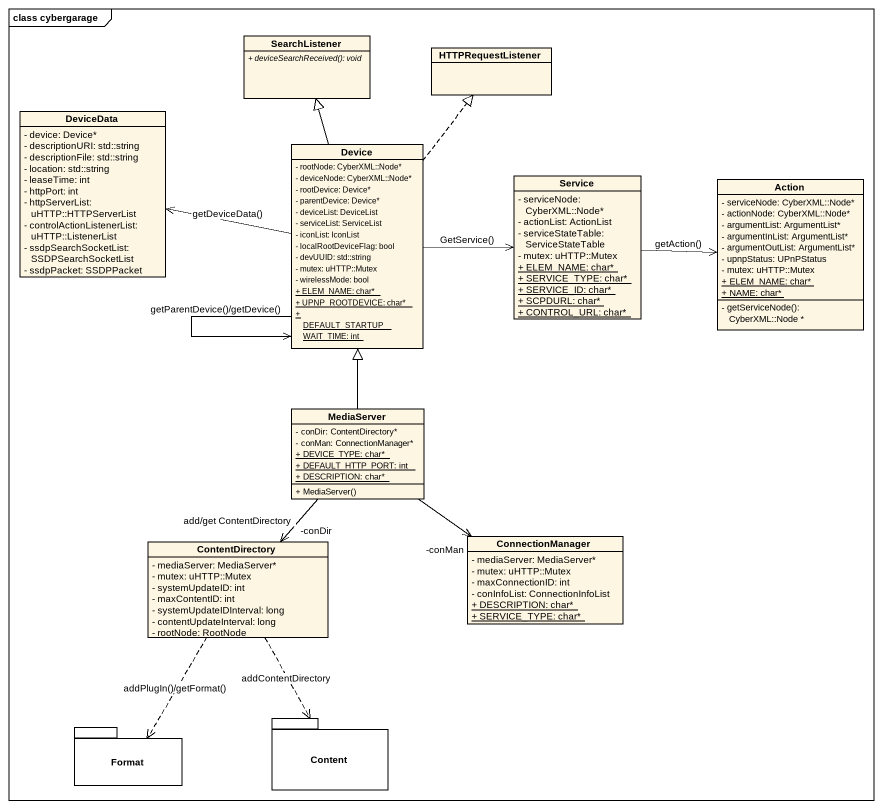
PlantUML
@startuml
mainframe class cybergarage
hide circle
hide empty members
skinparam classAttributeIconSize 0
class SearchListener {
  {abstract} + deviceSearchReceived(): void
}
class HTTPRequestListener
class DeviceData {
  - device: Device*
  - descriptionURI: std::string
  - descriptionFile: std::string
  - location: std::string
  - leaseTime: int
  - httpPort: int
  - httpServerList: uHTTP::HTTPServerList
  - controlActionListenerList: uHTTP::ListenerList
  - ssdpSearchSocketList: SSDPSearchSocketList
  - ssdpPacket: SSDPPacket
}
class Device {
  - rootNode: CyberXML::Node*
  - deviceNode: CyberXML::Node*
  - rootDevice: Device*
  - parentDevice: Device*
  - deviceList: DeviceList
  - serviceList: ServiceList
  - iconList: IconList
  - localRootDeviceFlag: bool
  - devUUID: std::string
  - mutex: uHTTP::Mutex
  - wirelessMode: bool
  {static} + ELEM_NAME: char*
  {static} + UPNP_ROOTDEVICE: char*
  {static} + DEFAULT_STARTUP_WAIT_TIME: int
}
class Service {
  - serviceNode: CyberXML::Node*
  - actionList: ActionList
  - serviceStateTable: ServiceStateTable
  - mutex: uHTTP::Mutex
  {static} + ELEM_NAME: char*
  {static} + SERVICE_TYPE: char*
  {static} + SERVICE_ID: char*
  {static} + SCPDURL: char*
  {static} + CONTROL_URL: char*
}
class "Action" as Action_ {
  - serviceNode: CyberXML::Node*
  - actionNode: CyberXML::Node*
  - argumentList: ArgumentList*
  - argumentInList: ArgumentList*
  - argumentOutList: ArgumentList*
  - upnpStatus: UPnPStatus
  - mutex: uHTTP::Mutex
  {static} + ELEM_NAME: char*
  {static} + NAME: char*
  - getServiceNode(): CyberXML::Node *
}
class MediaServer {
  - conDir: ContentDirectory*
  - conMan: ConnectionManager*
  {static} + DEVICE_TYPE: char*
  {static} + DEFAULT_HTTP_PORT: int
  {static} + DESCRIPTION: char*
  + MediaServer()
}
class ContentDirectory {
  - mediaServer: MediaServer*
  - mutex: uHTTP::Mutex
  - systemUpdateID: int
  - maxContentID: int
  - systemUpdateIDInterval: long
  - contentUpdateInterval: long
  - rootNode: RootNode
}
class ConnectionManager {
  - mediaServer: MediaServer*
  - mutex: uHTTP::Mutex
  - maxConnectionID: int
  - conInfoList: ConnectionInfoList
  {static} + DESCRIPTION: char*
  {static} + SERVICE_TYPE: char*
}
package Format {
}
package Content {
}
Device -up-|> SearchListener
Device .up.|> HTTPRequestListener
Device -left-> DeviceData : getDeviceData()
Device --> Device : getParentDevice()/getDevice()
Device -right-> Service : GetService()
Service -right-> Action_ : getAction()
MediaServer -up-|> Device
MediaServer --> "-conDir" ContentDirectory : add/get ContentDirectory
MediaServer --> "-conMan" ConnectionManager
ContentDirectory ..> Format : addPlugIn()/getFormat()
ContentDirectory ..> Content : addContentDirectory
@enduml
